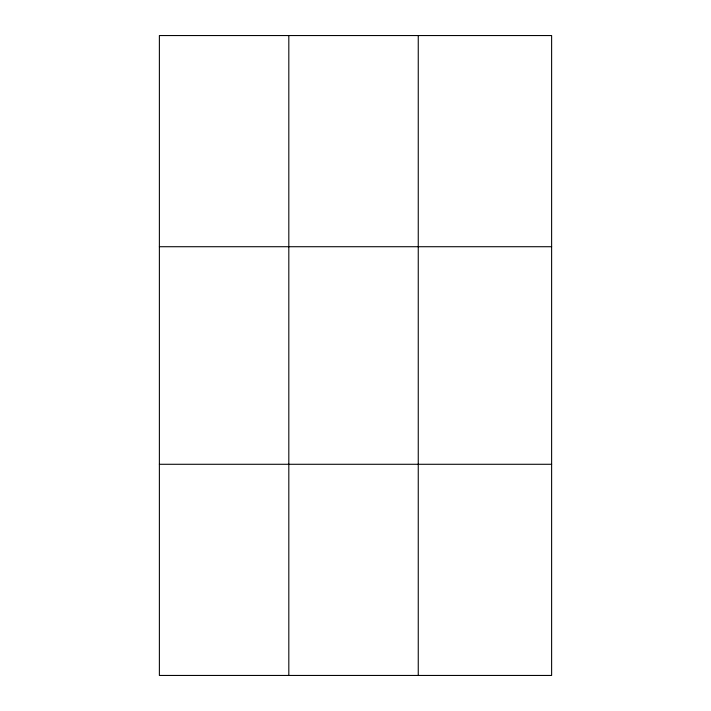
<?xml version="1.0" encoding="UTF-8"?>
<svg xmlns="http://www.w3.org/2000/svg" width="711" height="711" viewBox="0 0 711 711"><rect width="100%" height="100%" fill="white"/><g stroke="black" fill="none" stroke-linecap="round" stroke-linejoin="round"><path stroke-width="1.07" d="M288.817 35.55L288.817 675.45M418.255 35.55L418.255 675.45M551.62 246.717L551.62 35.55L159.38 35.55L159.38 675.45L551.62 675.45L551.62 246.717L159.38 246.717M159.38 464.283L551.62 464.283"/></g></svg>
